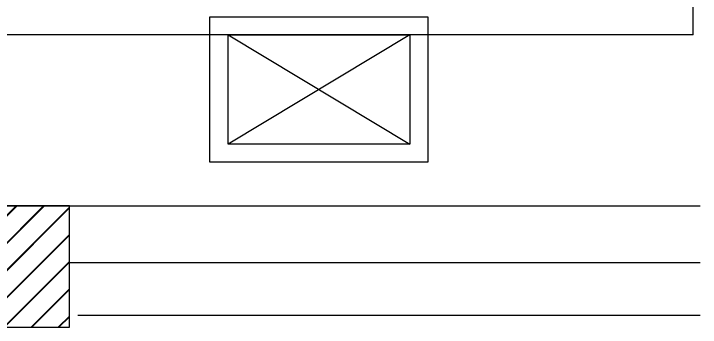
# Model space of a CAD drawing. Header units: millimetres. Extents: x -5 to 1510635, y -6 to 71285.
# Drawn here: x 258713 to 261548, y 31753 to 33046 of the extents above; entities that cross this region are included whole.
import ezdxf

# ---------------------------------------------------------------- set-up
doc = ezdxf.new("R2010")
doc.units = ezdxf.units.MM
doc.header["$LTSCALE"] = 1000
doc.linetypes.add('S-BM G$0$HIDDEN', pattern=[9.524999999999999, 6.35, -3.175])
for name, color, linetype in [('MP-8', 8, 'Continuous'), ('S-BM G$0$S-BEAM', 21, 'Continuous'), ('S-COL 1ST$0$S-COL-1', 31, 'Continuous'), ('S-COL 1ST$0$S-COL-HATCH', 11, 'Continuous'), ('S-COL G$0$S-COL-1', 31, 'Continuous'), ('S-COL G$0$S-COL-HATCH', 11, 'Continuous')]:
    doc.layers.add(name, color=color, linetype=linetype)

# ---------------------------------------------------------------- blocks, each defined once
blk = doc.blocks.new('S-COL 1ST')
at = {"layer": 'S-COL 1ST$0$S-COL-HATCH'}
h = blk.add_hatch(dxfattribs=at)
h.set_pattern_fill('ANSI31', color=256, scale=25)
h.set_pattern_definition([(45, (10979.71798920305, 18780), (-56.1266007566822, 56.12660075668221), [])])
h.paths.add_polyline_path([(4010916.345289174, -137938.8001942993), (4011716.345289174, -137938.8001942993), (4011716.345289174, -137438.8001942993), (4010916.345289174, -137438.8001942993)])
at = {"layer": 'S-COL 1ST$0$S-COL-1'}
blk.add_lwpolyline([(4010916.345289174, -137938.8001942993), (4011716.345289174, -137938.8001942993), (4011716.345289174, -137438.8001942993), (4010916.345289174, -137438.8001942993)], close=True, dxfattribs=at)

msp = doc.modelspace()

# ---------------------------------------------------------------- hatches: boundary and pattern name
at = {"layer": 'S-COL G$0$S-COL-HATCH'}
h = msp.add_hatch(dxfattribs=at)
h.set_pattern_fill('ANSI31', color=256, scale=25)
h.set_pattern_definition([(45, (-3741793.962049393, 188472.8114796085), (-56.1266007566822, 56.12660075668221), [])])
h.paths.add_polyline_path([(258142.6652505785, 31754.01128530921), (258942.6652505785, 31754.01128530921), (258942.6652505785, 32254.01128530921), (258142.6652505785, 32254.01128530921)])

# ---------------------------------------------------------------- linework, layer by layer
at = {"layer": 'MP-8'}
for p, q in [((261517.665250578, 32958.79177639436), (261517.6652505785, 35658.79177639436)), ((261517.665250578, 32958.79177639436), (255897.6652505785, 32958.79177639436)), ((259597.6702105026, 32958.79177639436, 3.204410703682357e-09), (260347.665382939, 32508.78791603667, 3.204410703682357e-09)), ((260347.665382939, 32958.79177639436, 3.204410703682357e-09), (259597.6735774386, 32508.78791603667, 3.204410703682357e-09))]:
    msp.add_line(p, q, dxfattribs=at)
at = {"layer": 'MP-8', "elevation": 3.204410703682357e-09}
for points in [[(259522.665382939, 33033.79177639436), (260422.665382939, 33033.79177639436), (260422.665382939, 32433.78791603667), (259522.665382939, 32433.78791603667)], [(259597.665382939, 32958.79177639436), (260347.665382939, 32958.79177639436), (260347.665382939, 32508.78791603667), (259597.665382939, 32508.78791603667)]]:
    msp.add_lwpolyline(points, close=True, dxfattribs=at)
at = {"layer": 'S-BM G$0$S-BEAM'}
for p, q in [((254685.6652505668, 32254.01128530921, -3.871250258991882e-09), (261547.6652505785, 32253.9961507991, -2.237654083375883e-08)), ((258942.665250579, 32020.97895197419, -8.019156111221783e-09), (261547.6647433011, 32020.97270389312, -1.067914098986179e-08))]:
    msp.add_line(p, q, dxfattribs=at)
at = {"layer": 'S-BM G$0$S-BEAM', "linetype": 'S-BM G$0$HIDDEN'}
msp.add_line((258977.665250579, 31803.99418647203, -1.346086548495719e-08), (261547.6652505785, 31803.99418647203, -2.237654083375883e-08), dxfattribs=at)
at = {"layer": 'S-COL G$0$S-COL-1', "elevation": 3.204410703682357e-09}
msp.add_lwpolyline([(258142.6652505785, 31754.01128530921), (258942.6652505785, 31754.01128530921), (258942.6652505785, 32254.01128530921), (258142.6652505785, 32254.01128530921)], close=True, dxfattribs=at)

# ---------------------------------------------------------------- block references
msp.add_blockref('S-COL 1ST', (-3752773.680038597, 169692.2908430853, 1.169090117171265e-08))

doc.saveas('drawing.dxf')
